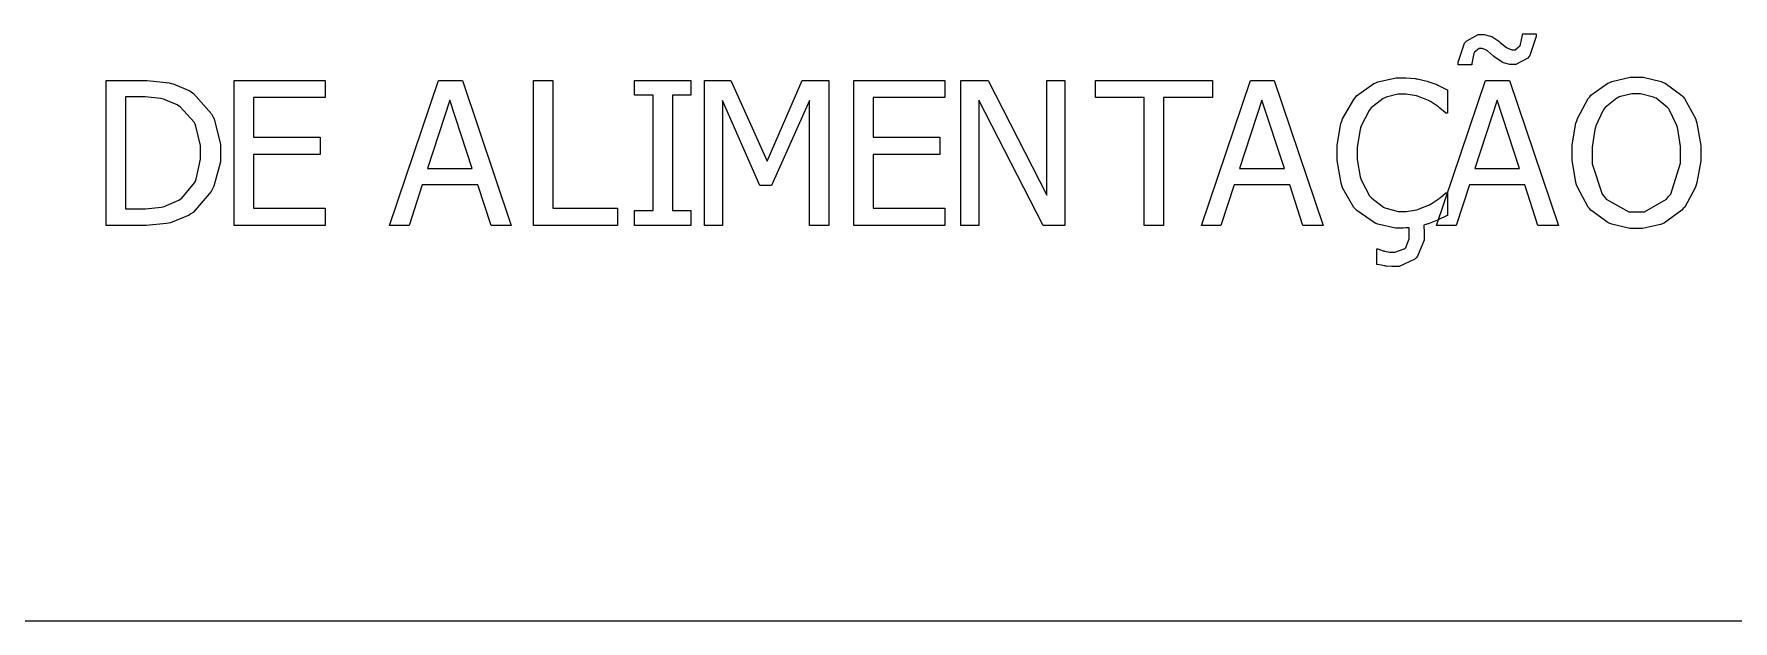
# Model space of a CAD drawing. Header units: millimetres. Extents: x 1974 to 2099, y 1386 to 1555.
# Drawn here: x 2072.844 to 2074.819, y 1475.084 to 1475.768 of the extents above; entities that cross this region are included whole.
import ezdxf

# ---------------------------------------------------------------- set-up
doc = ezdxf.new("R2010")
doc.units = ezdxf.units.MM
doc.layers.add('TEXTO', color=4, linetype='Continuous')

msp = doc.modelspace()

# ---------------------------------------------------------------- linework, layer by layer
at = {"layer": 'TEXTO', "color": 0}
for p, q in [((2074.5066, 1475.7566), (2074.5079, 1475.758)), ((2074.5079, 1475.758), (2074.5092, 1475.7596)), ((2074.5092, 1475.7596), (2074.5225, 1475.7669)), ((2074.5225, 1475.7669), (2074.5271, 1475.7669)), ((2074.5271, 1475.7669), (2074.5297, 1475.7669)), ((2074.5297, 1475.7669), (2074.5369, 1475.7651)), ((2074.5369, 1475.7651), (2074.5378, 1475.7647)), ((2074.5378, 1475.7647), (2074.5386, 1475.7644)), ((2074.5386, 1475.7644), (2074.5466, 1475.759)), ((2074.5466, 1475.759), (2074.5475, 1475.7582)), ((2074.5475, 1475.7582), (2074.5483, 1475.7575)), ((2074.5483, 1475.7575), (2074.5556, 1475.7519)), ((2074.5716, 1475.7551), (2074.574, 1475.7662)), ((2074.574, 1475.7662), (2074.5741, 1475.7675)), ((2074.5741, 1475.7675), (2074.59, 1475.7675)), ((2074.5741, 1475.7675), (2074.5741, 1475.7675)), ((2074.5898, 1475.7646), (2074.5826, 1475.7425)), ((2074.59, 1475.7675), (2074.5898, 1475.7646)), ((2074.4994, 1475.7346), (2074.5066, 1475.7566)), ((2074.5174, 1475.7446), (2074.5152, 1475.7332)), ((2074.5178, 1475.7454), (2074.5174, 1475.7446)), ((2074.5182, 1475.7463), (2074.5178, 1475.7454)), ((2074.5236, 1475.7506), (2074.5182, 1475.7463)), ((2074.5257, 1475.7506), (2074.5236, 1475.7506)), ((2074.5272, 1475.7506), (2074.5257, 1475.7506)), ((2074.5321, 1475.7485), (2074.5272, 1475.7506)), ((2074.5328, 1475.7481), (2074.5321, 1475.7485)), ((2074.5333, 1475.7478), (2074.5328, 1475.7481)), ((2074.5405, 1475.7417), (2074.5333, 1475.7478)), ((2074.5414, 1475.741), (2074.5405, 1475.7417)), ((2074.5421, 1475.7403), (2074.5414, 1475.741)), ((2074.5503, 1475.7346), (2074.5421, 1475.7403)), ((2074.5556, 1475.7519), (2074.5563, 1475.7515)), ((2074.5563, 1475.7515), (2074.5569, 1475.7511)), ((2074.5569, 1475.7511), (2074.5618, 1475.7492)), ((2074.5618, 1475.7492), (2074.5635, 1475.7492)), ((2074.5635, 1475.7492), (2074.5654, 1475.7492)), ((2074.5654, 1475.7492), (2074.5708, 1475.7535)), ((2074.5802, 1475.7395), (2074.5665, 1475.7321)), ((2074.5708, 1475.7535), (2074.5712, 1475.7542)), ((2074.5712, 1475.7542), (2074.5716, 1475.7551)), ((2074.5814, 1475.741), (2074.5802, 1475.7395)), ((2074.5826, 1475.7425), (2074.5814, 1475.741)), ((2074.4993, 1475.7317), (2074.4994, 1475.7346)), ((2074.5152, 1475.7317), (2074.4993, 1475.7317)), ((2074.5152, 1475.7332), (2074.5152, 1475.7317)), ((2074.5512, 1475.7343), (2074.5503, 1475.7346)), ((2074.552, 1475.734), (2074.5512, 1475.7343)), ((2074.5593, 1475.7321), (2074.552, 1475.734)), ((2074.562, 1475.7321), (2074.5593, 1475.7321)), ((2074.5665, 1475.7321), (2074.562, 1475.7321)), ((2072.9278, 1475.5446), (2072.9278, 1475.7135)), ((2072.9278, 1475.7135), (2072.9663, 1475.7135)), ((2072.9663, 1475.7135), (2072.9756, 1475.7135)), ((2072.9756, 1475.7135), (2073.0013, 1475.7106)), ((2073.0013, 1475.7106), (2073.0036, 1475.71)), ((2073.0036, 1475.71), (2073.0058, 1475.7094)), ((2073.0058, 1475.7094), (2073.025, 1475.7012)), ((2073.025, 1475.7012), (2073.0267, 1475.7001)), ((2073.0267, 1475.7001), (2073.0294, 1475.6984)), ((2073.0294, 1475.6984), (2073.0505, 1475.6745)), ((2073.0768, 1475.5446), (2073.0768, 1475.7135)), ((2073.0768, 1475.7135), (2073.1824, 1475.7135)), ((2073.1824, 1475.7135), (2073.1824, 1475.6936)), ((2073.2573, 1475.5446), (2073.3142, 1475.7135)), ((2073.3142, 1475.7135), (2073.3419, 1475.7135)), ((2073.3419, 1475.7135), (2073.3988, 1475.5446)), ((2073.4245, 1475.5446), (2073.4245, 1475.7135)), ((2073.4245, 1475.7135), (2073.447, 1475.7135)), ((2073.447, 1475.7135), (2073.447, 1475.5646)), ((2073.542, 1475.6963), (2073.542, 1475.7135)), ((2073.542, 1475.7135), (2073.6076, 1475.7135)), ((2073.6076, 1475.7135), (2073.6076, 1475.6963)), ((2073.6232, 1475.5446), (2073.6232, 1475.7135)), ((2073.6232, 1475.7135), (2073.6538, 1475.7135)), ((2073.6538, 1475.7135), (2073.696, 1475.6195)), ((2073.696, 1475.6195), (2073.7367, 1475.7135)), ((2073.7367, 1475.7135), (2073.768, 1475.7135)), ((2073.768, 1475.7135), (2073.768, 1475.5446)), ((2073.768, 1475.7135), (2073.768, 1475.7135)), ((2073.7971, 1475.5446), (2073.7971, 1475.7135)), ((2073.7971, 1475.7135), (2073.9027, 1475.7135)), ((2073.9027, 1475.7135), (2073.9027, 1475.6936)), ((2073.9213, 1475.5446), (2073.9213, 1475.7135)), ((2073.9213, 1475.7135), (2073.9532, 1475.7135)), ((2073.9532, 1475.7135), (2074.0211, 1475.5798)), ((2074.0211, 1475.5798), (2074.0211, 1475.7135)), ((2074.0211, 1475.7135), (2074.0421, 1475.7135)), ((2074.0421, 1475.7135), (2074.0421, 1475.5446)), ((2074.0421, 1475.7135), (2074.0421, 1475.7135)), ((2074.0778, 1475.6936), (2074.0778, 1475.7135)), ((2074.0778, 1475.7135), (2074.2137, 1475.7135)), ((2074.201, 1475.5446), (2074.258, 1475.7135)), ((2074.2137, 1475.7135), (2074.2137, 1475.6936)), ((2074.258, 1475.7135), (2074.2856, 1475.7135)), ((2074.2856, 1475.7135), (2074.3426, 1475.5446)), ((2074.3813, 1475.6953), (2074.4013, 1475.7097)), ((2074.4013, 1475.7097), (2074.4036, 1475.7107)), ((2074.4036, 1475.7107), (2074.4058, 1475.7117)), ((2074.4058, 1475.7117), (2074.4274, 1475.7166)), ((2074.4274, 1475.7166), (2074.4346, 1475.7166)), ((2074.4346, 1475.7166), (2074.4386, 1475.7166)), ((2074.4386, 1475.7166), (2074.4493, 1475.7156)), ((2074.4493, 1475.7156), (2074.4506, 1475.7153)), ((2074.4506, 1475.7153), (2074.4517, 1475.7151)), ((2074.4517, 1475.7151), (2074.4633, 1475.7125)), ((2074.4633, 1475.7125), (2074.4644, 1475.7121)), ((2074.4644, 1475.7121), (2074.4652, 1475.7119)), ((2074.4652, 1475.7119), (2074.4745, 1475.7085)), ((2074.4742, 1475.5446), (2074.5312, 1475.7135)), ((2074.4745, 1475.7085), (2074.4755, 1475.708)), ((2074.4755, 1475.708), (2074.4764, 1475.7076)), ((2074.4764, 1475.7076), (2074.4858, 1475.7029)), ((2074.4858, 1475.7029), (2074.4868, 1475.7023)), ((2074.4868, 1475.7023), (2074.4868, 1475.6752)), ((2074.5312, 1475.7135), (2074.5588, 1475.7135)), ((2074.5588, 1475.7135), (2074.6158, 1475.5446)), ((2074.6537, 1475.6961), (2074.6733, 1475.7102)), ((2074.6733, 1475.7102), (2074.6756, 1475.7112)), ((2074.6756, 1475.7112), (2074.6779, 1475.7122)), ((2074.6779, 1475.7122), (2074.6993, 1475.7171)), ((2074.7012, 1475.6977), (2074.6866, 1475.6942)), ((2074.6993, 1475.7171), (2074.7065, 1475.7171)), ((2074.7066, 1475.6977), (2074.7012, 1475.6977)), ((2074.7065, 1475.7171), (2074.7143, 1475.7171)), ((2074.7114, 1475.6977), (2074.7066, 1475.6977)), ((2074.7262, 1475.6941), (2074.7114, 1475.6977)), ((2074.7143, 1475.7171), (2074.7352, 1475.7121)), ((2074.7352, 1475.7121), (2074.7375, 1475.7111)), ((2074.7375, 1475.7111), (2074.7398, 1475.7101)), ((2074.7398, 1475.7101), (2074.7593, 1475.696)), ((2072.9673, 1475.6943), (2072.9503, 1475.6943)), ((2072.9503, 1475.6943), (2072.9503, 1475.5639)), ((2072.9733, 1475.6943), (2072.9673, 1475.6943)), ((2072.991, 1475.6922), (2072.9733, 1475.6943)), ((2072.9928, 1475.6919), (2072.991, 1475.6922)), ((2072.9944, 1475.6915), (2072.9928, 1475.6919)), ((2073.0104, 1475.685), (2072.9944, 1475.6915)), ((2073.012, 1475.684), (2073.0104, 1475.685)), ((2073.014, 1475.6827), (2073.012, 1475.684)), ((2073.03, 1475.6649), (2073.014, 1475.6827)), ((2073.1824, 1475.6936), (2073.0993, 1475.6936)), ((2073.0993, 1475.6936), (2073.0993, 1475.6473)), ((2073.3274, 1475.6906), (2073.3015, 1475.611)), ((2073.3535, 1475.611), (2073.3274, 1475.6906)), ((2073.5636, 1475.6963), (2073.542, 1475.6963)), ((2073.5636, 1475.5619), (2073.5636, 1475.6963)), ((2073.6076, 1475.6963), (2073.5861, 1475.6963)), ((2073.5861, 1475.6963), (2073.5861, 1475.5619)), ((2073.6878, 1475.5912), (2073.6442, 1475.6902)), ((2073.6442, 1475.6902), (2073.6442, 1475.5446)), ((2073.7455, 1475.6902), (2073.7014, 1475.5912)), ((2073.7455, 1475.5446), (2073.7455, 1475.6902)), ((2073.9027, 1475.6936), (2073.8195, 1475.6936)), ((2073.8195, 1475.6936), (2073.8195, 1475.6473)), ((2074.0169, 1475.5446), (2073.9423, 1475.6903)), ((2073.9423, 1475.6903), (2073.9423, 1475.5446)), ((2074.1345, 1475.6936), (2074.0778, 1475.6936)), ((2074.1345, 1475.5446), (2074.1345, 1475.6936)), ((2074.2137, 1475.6936), (2074.157, 1475.6936)), ((2074.157, 1475.6936), (2074.157, 1475.5446)), ((2074.2712, 1475.6906), (2074.2453, 1475.611)), ((2074.2973, 1475.611), (2074.2712, 1475.6906)), ((2074.3649, 1475.6686), (2074.3779, 1475.6914)), ((2074.3779, 1475.6914), (2074.3796, 1475.6933)), ((2074.3796, 1475.6933), (2074.3813, 1475.6953)), ((2074.3958, 1475.6786), (2074.3865, 1475.6605)), ((2074.397, 1475.6799), (2074.3958, 1475.6786)), ((2074.3982, 1475.6814), (2074.397, 1475.6799)), ((2074.4123, 1475.6923), (2074.3982, 1475.6814)), ((2074.414, 1475.693), (2074.4123, 1475.6923)), ((2074.4156, 1475.6938), (2074.414, 1475.693)), ((2074.4292, 1475.6974), (2074.4156, 1475.6938)), ((2074.4344, 1475.6974), (2074.4292, 1475.6974)), ((2074.4385, 1475.6974), (2074.4344, 1475.6974)), ((2074.4507, 1475.6955), (2074.4385, 1475.6974)), ((2074.4519, 1475.6951), (2074.4507, 1475.6955)), ((2074.4532, 1475.6948), (2074.4519, 1475.6951)), ((2074.4649, 1475.69), (2074.4532, 1475.6948)), ((2074.466, 1475.6893), (2074.4649, 1475.69)), ((2074.4671, 1475.6888), (2074.466, 1475.6893)), ((2074.4766, 1475.6825), (2074.4671, 1475.6888)), ((2074.4773, 1475.6818), (2074.4766, 1475.6825)), ((2074.4781, 1475.6812), (2074.4773, 1475.6818)), ((2074.4844, 1475.6757), (2074.4781, 1475.6812)), ((2074.5445, 1475.6906), (2074.5185, 1475.611)), ((2074.5706, 1475.611), (2074.5445, 1475.6906)), ((2074.638, 1475.6692), (2074.6505, 1475.6922)), ((2074.6505, 1475.6922), (2074.6522, 1475.6942)), ((2074.6522, 1475.6942), (2074.6537, 1475.6961)), ((2074.6679, 1475.6788), (2074.6593, 1475.6607)), ((2074.669, 1475.6802), (2074.6679, 1475.6788)), ((2074.6702, 1475.6818), (2074.669, 1475.6802)), ((2074.6836, 1475.6927), (2074.6702, 1475.6818)), ((2074.6851, 1475.6934), (2074.6836, 1475.6927)), ((2074.6866, 1475.6942), (2074.6851, 1475.6934)), ((2074.7278, 1475.6933), (2074.7262, 1475.6941)), ((2074.7294, 1475.6926), (2074.7278, 1475.6933)), ((2074.7429, 1475.6817), (2074.7294, 1475.6926)), ((2074.744, 1475.6802), (2074.7429, 1475.6817)), ((2074.7451, 1475.6789), (2074.744, 1475.6802)), ((2074.7535, 1475.661), (2074.7451, 1475.6789)), ((2074.7593, 1475.696), (2074.7609, 1475.6942)), ((2074.7609, 1475.6942), (2074.7625, 1475.6923)), ((2074.7609, 1475.6942), (2074.7609, 1475.6942)), ((2074.7625, 1475.6923), (2074.775, 1475.6693)), ((2073.0312, 1475.6626), (2073.03, 1475.6649)), ((2073.0322, 1475.6603), (2073.0312, 1475.6626)), ((2073.0376, 1475.6376), (2073.0322, 1475.6603)), ((2073.0505, 1475.6745), (2073.052, 1475.6715)), ((2073.052, 1475.6715), (2073.0535, 1475.6686)), ((2073.0535, 1475.6686), (2073.0609, 1475.6389)), ((2074.3586, 1475.6382), (2074.3631, 1475.6632)), ((2074.3631, 1475.6632), (2074.364, 1475.6659)), ((2074.364, 1475.6659), (2074.3649, 1475.6686)), ((2074.3859, 1475.6583), (2074.3853, 1475.6562)), ((2074.3865, 1475.6605), (2074.3859, 1475.6583)), ((2074.485, 1475.6752), (2074.4844, 1475.6757)), ((2074.4868, 1475.6752), (2074.485, 1475.6752)), ((2074.6318, 1475.6384), (2074.6362, 1475.6638)), ((2074.6362, 1475.6638), (2074.6371, 1475.6664)), ((2074.6371, 1475.6664), (2074.638, 1475.6692)), ((2074.6588, 1475.6585), (2074.6581, 1475.6564)), ((2074.6593, 1475.6607), (2074.6588, 1475.6585)), ((2074.7542, 1475.6588), (2074.7535, 1475.661)), ((2074.7548, 1475.6567), (2074.7542, 1475.6588)), ((2074.775, 1475.6693), (2074.7759, 1475.6665)), ((2074.7759, 1475.6665), (2074.7767, 1475.6638)), ((2074.7767, 1475.6638), (2074.7812, 1475.6377)), ((2073.0609, 1475.6389), (2073.0609, 1475.6289)), ((2073.0993, 1475.6473), (2073.1768, 1475.6473)), ((2073.1768, 1475.6473), (2073.1768, 1475.6274)), ((2073.8195, 1475.6473), (2073.897, 1475.6473)), ((2073.897, 1475.6473), (2073.897, 1475.6274)), ((2074.3586, 1475.6289), (2074.3586, 1475.6382)), ((2074.3853, 1475.6562), (2074.382, 1475.6358)), ((2074.6318, 1475.629), (2074.6318, 1475.6384)), ((2074.6581, 1475.6564), (2074.6552, 1475.6359)), ((2074.7578, 1475.6365), (2074.7548, 1475.6567)), ((2073.0326, 1475.5985), (2073.0376, 1475.6216)), ((2073.0376, 1475.6293), (2073.0376, 1475.6376)), ((2073.0376, 1475.6216), (2073.0376, 1475.6293)), ((2073.0376, 1475.6293), (2073.0376, 1475.6293)), ((2073.0609, 1475.6185), (2073.0532, 1475.5903)), ((2073.0609, 1475.6289), (2073.0609, 1475.6185)), ((2073.0609, 1475.6289), (2073.0609, 1475.6289)), ((2073.1768, 1475.6274), (2073.0993, 1475.6274)), ((2073.0993, 1475.6274), (2073.0993, 1475.5646)), ((2073.897, 1475.6274), (2073.8195, 1475.6274)), ((2073.8195, 1475.6274), (2073.8195, 1475.5646)), ((2074.3586, 1475.6202), (2074.3586, 1475.6289)), ((2074.3632, 1475.594), (2074.3586, 1475.6202)), ((2074.382, 1475.6358), (2074.382, 1475.6289)), ((2074.382, 1475.6289), (2074.382, 1475.6214)), ((2074.382, 1475.6214), (2074.3854, 1475.6012)), ((2074.6318, 1475.6205), (2074.6318, 1475.629)), ((2074.6362, 1475.5947), (2074.6318, 1475.6205)), ((2074.6552, 1475.6359), (2074.6552, 1475.629)), ((2074.6552, 1475.629), (2074.6552, 1475.6163)), ((2074.7578, 1475.629), (2074.7578, 1475.6365)), ((2074.7578, 1475.6171), (2074.7578, 1475.629)), ((2074.7578, 1475.629), (2074.7578, 1475.629)), ((2074.7812, 1475.6198), (2074.7768, 1475.5947)), ((2074.7812, 1475.6377), (2074.7812, 1475.629)), ((2074.7812, 1475.629), (2074.7812, 1475.6198)), ((2073.3015, 1475.611), (2073.3535, 1475.611)), ((2073.3015, 1475.611), (2073.3015, 1475.611)), ((2074.2453, 1475.611), (2074.2973, 1475.611)), ((2074.2453, 1475.611), (2074.2453, 1475.611)), ((2074.3854, 1475.6012), (2074.3862, 1475.599)), ((2074.3862, 1475.599), (2074.3868, 1475.597)), ((2074.5185, 1475.611), (2074.5706, 1475.611)), ((2074.5185, 1475.611), (2074.5185, 1475.611)), ((2074.6552, 1475.6163), (2074.6668, 1475.5812)), ((2074.7463, 1475.5812), (2074.7578, 1475.6171)), ((2073.016, 1475.5765), (2073.0307, 1475.5942)), ((2073.05, 1475.5841), (2073.0291, 1475.5599)), ((2073.0307, 1475.5942), (2073.0316, 1475.5963)), ((2073.0316, 1475.5963), (2073.0326, 1475.5985)), ((2073.0516, 1475.5872), (2073.05, 1475.5841)), ((2073.0532, 1475.5903), (2073.0516, 1475.5872)), ((2073.2952, 1475.5918), (2073.28, 1475.5446)), ((2073.3598, 1475.5918), (2073.2952, 1475.5918)), ((2073.3752, 1475.5446), (2073.3598, 1475.5918)), ((2073.7014, 1475.5912), (2073.6878, 1475.5912)), ((2074.239, 1475.5918), (2074.2236, 1475.5446)), ((2074.3036, 1475.5918), (2074.239, 1475.5918)), ((2074.3188, 1475.5446), (2074.3036, 1475.5918)), ((2074.3641, 1475.5912), (2074.3632, 1475.594)), ((2074.365, 1475.5885), (2074.3641, 1475.5912)), ((2074.3781, 1475.5656), (2074.365, 1475.5885)), ((2074.3868, 1475.597), (2074.3963, 1475.5793)), ((2074.3963, 1475.5793), (2074.3976, 1475.5779)), ((2074.4786, 1475.5773), (2074.4846, 1475.5824)), ((2074.4846, 1475.5824), (2074.4851, 1475.5828)), ((2074.4851, 1475.5828), (2074.4868, 1475.5828)), ((2074.4868, 1475.5828), (2074.4868, 1475.5561)), ((2074.5123, 1475.5918), (2074.4969, 1475.5446)), ((2074.5768, 1475.5918), (2074.5123, 1475.5918)), ((2074.5921, 1475.5446), (2074.5768, 1475.5918)), ((2074.637, 1475.5918), (2074.6362, 1475.5947)), ((2074.6379, 1475.5891), (2074.637, 1475.5918)), ((2074.6503, 1475.5661), (2074.6379, 1475.5891)), ((2074.6668, 1475.5812), (2074.6692, 1475.5782)), ((2074.7439, 1475.5782), (2074.7463, 1475.5812)), ((2074.7751, 1475.5892), (2074.7626, 1475.5661)), ((2074.7759, 1475.5919), (2074.7751, 1475.5892)), ((2074.7768, 1475.5947), (2074.7759, 1475.5919)), ((2072.9503, 1475.5639), (2072.9673, 1475.5639)), ((2072.9673, 1475.5639), (2072.9738, 1475.5639)), ((2072.9738, 1475.5639), (2072.9917, 1475.5659)), ((2072.9917, 1475.5659), (2072.9936, 1475.5663)), ((2072.9936, 1475.5663), (2072.9955, 1475.5667)), ((2072.9955, 1475.5667), (2073.0125, 1475.5741)), ((2073.0125, 1475.5741), (2073.0141, 1475.5751)), ((2073.0141, 1475.5751), (2073.016, 1475.5765)), ((2073.0291, 1475.5599), (2073.0265, 1475.5582)), ((2073.0993, 1475.5646), (2073.1824, 1475.5646)), ((2073.1824, 1475.5646), (2073.1824, 1475.5446)), ((2073.447, 1475.5646), (2073.5224, 1475.5646)), ((2073.5224, 1475.5646), (2073.5224, 1475.5446)), ((2073.5224, 1475.5646), (2073.5224, 1475.5646)), ((2073.542, 1475.5446), (2073.542, 1475.5619)), ((2073.542, 1475.5619), (2073.5636, 1475.5619)), ((2073.5861, 1475.5619), (2073.6076, 1475.5619)), ((2073.6076, 1475.5619), (2073.6076, 1475.5446)), ((2073.6076, 1475.5619), (2073.6076, 1475.5619)), ((2073.8195, 1475.5646), (2073.9027, 1475.5646)), ((2073.9027, 1475.5646), (2073.9027, 1475.5446)), ((2074.3798, 1475.5637), (2074.3781, 1475.5656)), ((2074.3815, 1475.5619), (2074.3798, 1475.5637)), ((2074.4015, 1475.5481), (2074.3815, 1475.5619)), ((2074.3976, 1475.5779), (2074.3988, 1475.5765)), ((2074.3988, 1475.5765), (2074.4126, 1475.566)), ((2074.4126, 1475.566), (2074.4142, 1475.5653)), ((2074.4142, 1475.5653), (2074.4158, 1475.5646)), ((2074.4158, 1475.5646), (2074.4297, 1475.561)), ((2074.4297, 1475.561), (2074.4344, 1475.561)), ((2074.4344, 1475.561), (2074.4388, 1475.561)), ((2074.4388, 1475.561), (2074.451, 1475.5629)), ((2074.451, 1475.5629), (2074.4524, 1475.5633)), ((2074.4524, 1475.5633), (2074.4538, 1475.5638)), ((2074.4538, 1475.5638), (2074.4661, 1475.5688)), ((2074.4661, 1475.5688), (2074.4672, 1475.5693)), ((2074.4672, 1475.5693), (2074.4681, 1475.5699)), ((2074.4681, 1475.5699), (2074.4771, 1475.576)), ((2074.4771, 1475.576), (2074.4779, 1475.5766)), ((2074.4779, 1475.5766), (2074.4786, 1475.5773)), ((2074.652, 1475.5642), (2074.6503, 1475.5661)), ((2074.6536, 1475.5624), (2074.652, 1475.5642)), ((2074.6733, 1475.5479), (2074.6536, 1475.5624)), ((2074.6692, 1475.5782), (2074.6715, 1475.5752)), ((2074.6715, 1475.5752), (2074.6978, 1475.5605)), ((2074.6978, 1475.5605), (2074.7066, 1475.5605)), ((2074.7066, 1475.5605), (2074.7159, 1475.5605)), ((2074.7159, 1475.5605), (2074.7416, 1475.5752)), ((2074.7592, 1475.5623), (2074.739, 1475.5477)), ((2074.7416, 1475.5752), (2074.7439, 1475.5782)), ((2074.7609, 1475.5642), (2074.7592, 1475.5623)), ((2074.7626, 1475.5661), (2074.7609, 1475.5642)), ((2072.9666, 1475.5446), (2072.9278, 1475.5446)), ((2072.9745, 1475.5446), (2072.9666, 1475.5446)), ((2072.9982, 1475.5469), (2072.9745, 1475.5446)), ((2073.0004, 1475.5473), (2072.9982, 1475.5469)), ((2073.0025, 1475.5478), (2073.0004, 1475.5473)), ((2073.0244, 1475.5568), (2073.0025, 1475.5478)), ((2073.0265, 1475.5582), (2073.0244, 1475.5568)), ((2073.1824, 1475.5446), (2073.0768, 1475.5446)), ((2073.1824, 1475.5446), (2073.1824, 1475.5446)), ((2073.28, 1475.5446), (2073.2573, 1475.5446)), ((2073.28, 1475.5446), (2073.28, 1475.5446)), ((2073.3988, 1475.5446), (2073.3752, 1475.5446)), ((2073.5224, 1475.5446), (2073.4245, 1475.5446)), ((2073.6076, 1475.5446), (2073.542, 1475.5446)), ((2073.6442, 1475.5446), (2073.6232, 1475.5446)), ((2073.768, 1475.5446), (2073.7455, 1475.5446)), ((2073.9027, 1475.5446), (2073.7971, 1475.5446)), ((2073.9027, 1475.5446), (2073.9027, 1475.5446)), ((2073.9423, 1475.5446), (2073.9213, 1475.5446)), ((2074.0421, 1475.5446), (2074.0169, 1475.5446)), ((2074.157, 1475.5446), (2074.1345, 1475.5446)), ((2074.157, 1475.5446), (2074.157, 1475.5446)), ((2074.2236, 1475.5446), (2074.201, 1475.5446)), ((2074.2236, 1475.5446), (2074.2236, 1475.5446)), ((2074.3426, 1475.5446), (2074.3188, 1475.5446)), ((2074.4038, 1475.5471), (2074.4015, 1475.5481)), ((2074.406, 1475.5462), (2074.4038, 1475.5471)), ((2074.4266, 1475.5416), (2074.406, 1475.5462)), ((2074.4343, 1475.5416), (2074.4266, 1475.5416)), ((2074.4352, 1475.5416), (2074.4343, 1475.5416)), ((2074.4343, 1475.5416), (2074.4343, 1475.5416)), ((2074.4383, 1475.5417), (2074.4352, 1475.5416)), ((2074.4386, 1475.5417), (2074.4383, 1475.5417)), ((2074.4388, 1475.5418), (2074.4386, 1475.5417)), ((2074.4414, 1475.5419), (2074.4388, 1475.5418)), ((2074.4423, 1475.5419), (2074.4414, 1475.5419)), ((2074.4423, 1475.5415), (2074.4423, 1475.5419)), ((2074.4424, 1475.5372), (2074.4423, 1475.5415)), ((2074.4594, 1475.5451), (2074.4593, 1475.545)), ((2074.4593, 1475.545), (2074.4593, 1475.5447)), ((2074.4593, 1475.5447), (2074.4596, 1475.541)), ((2074.4614, 1475.5456), (2074.4594, 1475.5451)), ((2074.4596, 1475.541), (2074.4597, 1475.5405)), ((2074.4597, 1475.5405), (2074.4597, 1475.5401)), ((2074.4597, 1475.5401), (2074.4599, 1475.536)), ((2074.4617, 1475.5456), (2074.4614, 1475.5456)), ((2074.462, 1475.5457), (2074.4617, 1475.5456)), ((2074.4642, 1475.5464), (2074.462, 1475.5457)), ((2074.4644, 1475.5464), (2074.4642, 1475.5464)), ((2074.4655, 1475.5468), (2074.4644, 1475.5464)), ((2074.4754, 1475.5507), (2074.4655, 1475.5468)), ((2074.4969, 1475.5446), (2074.4742, 1475.5446)), ((2074.4763, 1475.5511), (2074.4754, 1475.5507)), ((2074.477, 1475.5515), (2074.4763, 1475.5511)), ((2074.4858, 1475.5557), (2074.477, 1475.5515)), ((2074.4868, 1475.5561), (2074.4858, 1475.5557)), ((2074.4969, 1475.5446), (2074.4969, 1475.5446)), ((2074.6158, 1475.5446), (2074.5921, 1475.5446)), ((2074.6756, 1475.5469), (2074.6733, 1475.5479)), ((2074.6779, 1475.546), (2074.6756, 1475.5469)), ((2074.6987, 1475.5411), (2074.6779, 1475.546)), ((2074.7065, 1475.5411), (2074.6987, 1475.5411)), ((2074.7135, 1475.5411), (2074.7065, 1475.5411)), ((2074.7344, 1475.5459), (2074.7135, 1475.5411)), ((2074.7368, 1475.5467), (2074.7344, 1475.5459)), ((2074.739, 1475.5477), (2074.7368, 1475.5467)), ((2074.4384, 1475.5189), (2074.4425, 1475.5291)), ((2074.4425, 1475.5368), (2074.4424, 1475.5372)), ((2074.4425, 1475.5361), (2074.4425, 1475.5368)), ((2074.4425, 1475.5336), (2074.4425, 1475.5361)), ((2074.4425, 1475.5325), (2074.4425, 1475.5336)), ((2074.4425, 1475.5291), (2074.4425, 1475.5325)), ((2074.4599, 1475.5277), (2074.4521, 1475.5089)), ((2074.4599, 1475.536), (2074.4599, 1475.5345)), ((2074.4599, 1475.5345), (2074.4599, 1475.5277)), ((2074.4048, 1475.4994), (2074.4048, 1475.5175)), ((2074.4048, 1475.5175), (2074.4057, 1475.5175)), ((2074.4057, 1475.5175), (2074.4061, 1475.5173)), ((2074.4061, 1475.5173), (2074.4122, 1475.5153)), ((2074.4122, 1475.5153), (2074.4129, 1475.515)), ((2074.4129, 1475.515), (2074.4136, 1475.5148)), ((2074.4136, 1475.5148), (2074.4197, 1475.5137)), ((2074.4197, 1475.5137), (2074.4219, 1475.5137)), ((2074.4219, 1475.5137), (2074.4257, 1475.5137)), ((2074.4257, 1475.5137), (2074.4367, 1475.5174)), ((2074.449, 1475.5054), (2074.4309, 1475.4967)), ((2074.4367, 1475.5174), (2074.4376, 1475.5181)), ((2074.4376, 1475.5181), (2074.4384, 1475.5189)), ((2074.4506, 1475.5071), (2074.449, 1475.5054)), ((2074.4521, 1475.5089), (2074.4506, 1475.5071)), ((2074.4055, 1475.4992), (2074.4048, 1475.4994)), ((2074.414, 1475.4975), (2074.4055, 1475.4992)), ((2074.415, 1475.4974), (2074.414, 1475.4975)), ((2074.4158, 1475.4973), (2074.415, 1475.4974)), ((2074.4223, 1475.4967), (2074.4158, 1475.4973)), ((2074.4249, 1475.4967), (2074.4223, 1475.4967)), ((2074.4309, 1475.4967), (2074.4249, 1475.4967)), ((2098.7779, 1475.0843), (2069.8934, 1475.0843))]:
    msp.add_line(p, q, dxfattribs=at)

doc.saveas('drawing.dxf')
